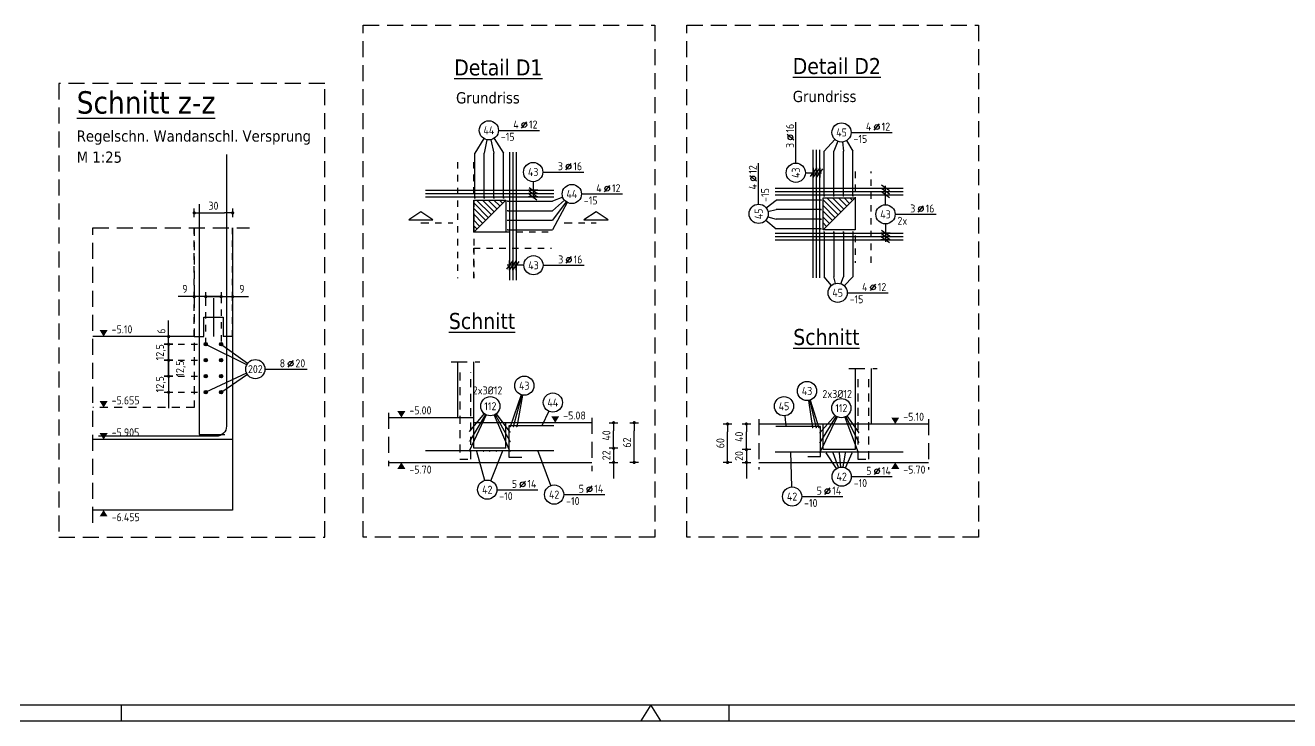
# Model space of a CAD drawing. Extents: x -28 to 85, y -37 to 54.
# Drawn here: x 19.95 to 39.7, y 0 to 10.86 of the extents above; entities that cross this region are included whole.
import ezdxf
from ezdxf.enums import TextEntityAlignment as Align

# ---------------------------------------------------------------- set-up
doc = ezdxf.new("R2010")
doc.units = 0
doc.header["$LTSCALE"] = 0.5
for name, pattern in [('AUSGEZOGEN', [1000.01, 1000, 0.01]), ('DASHDOTSMALL', [1.05, 0.5, -0.25, 0.05, -0.25]), ('DASHED', [0.75, 0.5, -0.25]), ('DOT', [0.175, 0.05, -0.125]), ('HIDDEN', [0.375, 0.25, -0.125]), ('HIDDEN2', [0.187, 0.125, -0.062]), ('PUNKT', [0.175, 0.05, -0.125]), ('STRICHLINIE', [0.75, 0.5, -0.25]), ('STRICHPUNKT2', [0.55, 0.25, -0.125, 0.05, -0.125]), ('VERDECKT', [0.375, 0.25, -0.125])]:
    doc.linetypes.add(name, pattern=pattern)
for name, color, linetype in [('AFU', 7, 'Continuous'), ('BETON', 7, 'Continuous'), ('DETAIL', 7, 'Continuous'), ('DRUEBER', 7, 'Continuous'), ('grau_dunkel', 7, 'Continuous'), ('HILFE', 7, 'Continuous'), ('koten', 7, 'Continuous'), ('MASSE', 7, 'Continuous'), ('OBJEKT', 7, 'Continuous'), ('RAHMEN', 7, 'Continuous'), ('RND', 7, 'Continuous'), ('RND-1', 7, 'Continuous'), ('SCHNITTE', 7, 'Continuous'), ('SFP_Hilfe', 7, 'Continuous'), ('TEXT', 7, 'Continuous'), ('VERDECKT', 7, 'Continuous'), ('Versprung oberseitig', 7, 'Continuous')]:
    doc.layers.add(name, color=color, linetype=linetype)
doc.styles.add('helv', font='tahoma.ttf')
doc.styles.add('txt', font='isocp.shx')
doc.linetypes.add('AFU_50K', pattern='A,0.15,["/",Standard,S=0.2,R=0,X=-0.01,Y=-0.1],0.07,["/",Standard,S=0.2,R=0,X=-0.01,Y=-0.1],0.15', length=0.37)
doc.linetypes.add('AFU_50M', pattern='A,0.45,["/",Standard,S=0.2,R=0,X=-0.01,Y=-0.1],0.07,["/",Standard,S=0.2,R=0,X=-0.01,Y=-0.1],0.45', length=0.97)
doc.dimstyles.new('DOT_I', dxfattribs={"dimscale": 0.5, "dimtxt": 0.25, "dimasz": 0.25, "dimexe": 0.1, "dimexo": 0.3, "dimgap": 0.1, "dimtad": 1, "dimdec": 3, "dimzin": 3, "dimtxsty": 'txt', "dimblk": 'DOT', "dimblk1": 'DOT', "dimblk2": 'DOT', "dimsah": 1, "dimcen": 0.1, "dimse1": 1, "dimse2": 1, "dimazin": 0, "dimtfac": 1, "dimtdec": 4, "dimtix": 1, "dimtmove": 2, "dimatfit": 3, "dimfxl": 0, "dimtvp": 1, "dimtolj": 1, "dimtzin": 0, "dimarcsym": 0})

# ---------------------------------------------------------------- blocks, each defined once
blk = doc.blocks.new('okrd_o')
at = {"layer": 'koten', "color": 7, "linetype": 'Continuous'}
blk.add_solid([(-0.125, 0.202), (0.125, 0.202), (0, 0)], dxfattribs=at)
at = {"layer": 'koten', "style": 'txt'}
blk.add_attdef('OKRD', (0.25, 0.1), '', height=0.25, dxfattribs=at)
blk = doc.blocks.new('okrd_u')
at = {"layer": 'koten', "color": 7, "linetype": 'Continuous'}
blk.add_solid([(-0.125, -0.202), (0.125, -0.202), (0, 0)], dxfattribs=at)
at = {"layer": 'koten', "style": 'txt'}
blk.add_attdef('OKRD', (0.25, -0.35), '', height=0.25, dxfattribs=at)
blk = doc.blocks.new('RND_LEI')
at = {"layer": 'RND', "color": 7, "linetype": 'Continuous'}
blk.add_line((1.022, 0.066), (1.19, 0.27), dxfattribs=at)
for centre, radius in [((0, 0), 0.3), ((1.106, 0.168), 0.075)]:
    blk.add_circle(centre, radius, dxfattribs=at)
at = {"layer": 'RND', "color": 7, "linetype": 'Continuous', "style": 'txt'}
blk.add_attdef('POSL', text='', height=0.25, dxfattribs=at).set_placement((0, 0), align=Align.MIDDLE)
blk.add_attdef('ANZ', text='', height=0.25, dxfattribs=at).set_placement((0.931, 0.057), align=Align.RIGHT)
for tag, p in [('DUM', (1.253, 0.057)), ('ABSTD', (1.674, 0.057)), ('POSTXT', (0.374, -0.327))]:
    blk.add_attdef(tag, p, '', height=0.25, dxfattribs=at)
blk = doc.blocks.new('RND_HIN')
at = {"layer": 'RND', "color": 7, "linetype": 'Continuous'}
blk.add_circle((0, 0), 0.3, dxfattribs=at)
at = {"layer": 'RND', "color": 7, "linetype": 'Continuous', "style": 'txt'}
blk.add_attdef('POSI', text='', height=0.25, dxfattribs=at).set_placement((0, 0), align=Align.MIDDLE)
blk = doc.blocks.new('lei_gre')
at = {"layer": 'RND', "color": 7, "linetype": 'Continuous'}
for p, q in [((-0.09, -0.12), (0.09, 0.12)), ((0, 0.15), (0, -0.15))]:
    blk.add_line(p, q, dxfattribs=at)
blk = doc.blocks.new('SCHN-2')
at = {"layer": 'SCHNITTE', "color": 6, "linetype": 'Continuous'}
blk.add_lwpolyline([(0.378, 0.088), (0, 0.34), (-0.378, 0.088)], close=True, dxfattribs=at)
at = {"layer": 'SCHNITTE', "color": 1, "linetype": 'DASHDOTSMALL', "style": 'helv'}
blk.add_attdef('SCHN-2', text='', height=0.35, dxfattribs=at).set_placement((0, 0.45), align=Align.CENTER)
blk = doc.blocks.new('DOT')
at = {"layer": 'MASSE', "color": 7, "linetype": 'Continuous'}
for p, q in [((0, 0), (-1, 0)), ((0, 0.54), (0, -0.54))]:
    blk.add_line(p, q, dxfattribs=at)
at = {"layer": 'MASSE', "color": 7, "linetype": 'Continuous', "const_width": 0.2}
blk.add_lwpolyline([(-0.1, 0, 1), (0.1, 0, 1)], format="xyb", close=True, dxfattribs=at)
blk = doc.blocks.new('*D53')
at = {"layer": 'Defpoints', "color": 0, "linetype": 'AUSGEZOGEN', "transparency": 16777216}
for p in [(29.143, 4.255), (29.143, 4.035), (29.143, 4.035)]:
    blk.add_point(p, dxfattribs=at)
at = {"layer": 'MASSE', "color": 0, "linetype": 'AUSGEZOGEN', "lineweight": -2, "transparency": 16777216}
for p, q in [((29.143, 4.38), (29.143, 4.505)), ((29.143, 4.255), (29.143, 4.035)), ((29.143, 3.91), (29.143, 3.785))]:
    blk.add_line(p, q, dxfattribs=at)
at = {"layer": 'MASSE', "color": 0, "linetype": 'AUSGEZOGEN', "lineweight": -2, "transparency": 16777216, "xscale": 0.125, "yscale": 0.125, "zscale": 0.125}
for p, rotation in [((29.143, 4.255), 270), ((29.143, 4.035), 90)]:
    blk.add_blockref('DOT', p, dxfattribs=dict(at, rotation=rotation))
at = {"layer": 'MASSE', "color": 0, "linetype": 'AUSGEZOGEN', "transparency": 16777216, "insert": (29.03, 4.145), "char_height": 0.125, "attachment_point": 5, "rotation": 90, "style": 'txt'}
blk.add_mtext('\\A1;22', dxfattribs=at)
blk = doc.blocks.new('*D54')
at = {"layer": 'Defpoints', "color": 0, "linetype": 'AUSGEZOGEN', "transparency": 16777216}
for p in [(29.143, 4.655), (29.143, 4.655), (29.143, 4.255)]:
    blk.add_point(p, dxfattribs=at)
at = {"layer": 'MASSE', "color": 0, "linetype": 'AUSGEZOGEN', "lineweight": -2, "transparency": 16777216}
blk.add_line((29.143, 4.38), (29.143, 4.53), dxfattribs=at)
at = {"layer": 'MASSE', "color": 0, "linetype": 'AUSGEZOGEN', "lineweight": -2, "transparency": 16777216, "xscale": 0.125, "yscale": 0.125, "zscale": 0.125}
for p, rotation in [((29.143, 4.655), 90), ((29.143, 4.255), 270)]:
    blk.add_blockref('DOT', p, dxfattribs=dict(at, rotation=rotation))
at = {"layer": 'MASSE', "color": 0, "linetype": 'AUSGEZOGEN', "transparency": 16777216, "insert": (29.03, 4.455), "char_height": 0.125, "attachment_point": 5, "rotation": 90, "style": 'txt'}
blk.add_mtext('\\A1;40', dxfattribs=at)
blk = doc.blocks.new('*D55')
at = {"layer": 'Defpoints', "color": 0, "linetype": 'AUSGEZOGEN', "transparency": 16777216}
for p in [(29.464, 4.655), (29.464, 4.655), (29.464, 4.035)]:
    blk.add_point(p, dxfattribs=at)
at = {"layer": 'MASSE', "color": 0, "linetype": 'AUSGEZOGEN', "lineweight": -2, "transparency": 16777216}
blk.add_line((29.464, 4.16), (29.464, 4.53), dxfattribs=at)
at = {"layer": 'MASSE', "color": 0, "linetype": 'AUSGEZOGEN', "lineweight": -2, "transparency": 16777216, "xscale": 0.125, "yscale": 0.125, "zscale": 0.125}
for p, rotation in [((29.464, 4.655), 90), ((29.464, 4.035), 270)]:
    blk.add_blockref('DOT', p, dxfattribs=dict(at, rotation=rotation))
at = {"layer": 'MASSE', "color": 0, "linetype": 'AUSGEZOGEN', "transparency": 16777216, "insert": (29.352, 4.345), "char_height": 0.125, "attachment_point": 5, "rotation": 90, "style": 'txt'}
blk.add_mtext('\\A1;62', dxfattribs=at)
blk = doc.blocks.new('*D56')
at = {"layer": 'Defpoints', "color": 0, "linetype": 'AUSGEZOGEN', "transparency": 16777216}
for p in [(31.216, 4.635), (31.216, 4.635), (31.216, 4.235)]:
    blk.add_point(p, dxfattribs=at)
at = {"layer": 'MASSE', "color": 0, "linetype": 'AUSGEZOGEN', "lineweight": -2, "transparency": 16777216}
blk.add_line((31.216, 4.36), (31.216, 4.51), dxfattribs=at)
at = {"layer": 'MASSE', "color": 0, "linetype": 'AUSGEZOGEN', "lineweight": -2, "transparency": 16777216, "xscale": 0.125, "yscale": 0.125, "zscale": 0.125}
for p, rotation in [((31.216, 4.635), 90), ((31.216, 4.235), 270)]:
    blk.add_blockref('DOT', p, dxfattribs=dict(at, rotation=rotation))
at = {"layer": 'MASSE', "color": 0, "linetype": 'AUSGEZOGEN', "transparency": 16777216, "insert": (31.103, 4.435), "char_height": 0.125, "attachment_point": 5, "rotation": 90, "style": 'txt'}
blk.add_mtext('\\A1;40', dxfattribs=at)
blk = doc.blocks.new('*D57')
at = {"layer": 'Defpoints', "color": 0, "linetype": 'AUSGEZOGEN', "transparency": 16777216}
for p in [(31.216, 4.235), (31.216, 4.035), (31.216, 4.035)]:
    blk.add_point(p, dxfattribs=at)
at = {"layer": 'MASSE', "color": 0, "linetype": 'AUSGEZOGEN', "lineweight": -2, "transparency": 16777216}
for p, q in [((31.216, 4.36), (31.216, 4.485)), ((31.216, 4.235), (31.216, 4.035)), ((31.216, 3.91), (31.216, 3.785))]:
    blk.add_line(p, q, dxfattribs=at)
at = {"layer": 'MASSE', "color": 0, "linetype": 'AUSGEZOGEN', "lineweight": -2, "transparency": 16777216, "xscale": 0.125, "yscale": 0.125, "zscale": 0.125}
for p, rotation in [((31.216, 4.235), 270), ((31.216, 4.035), 90)]:
    blk.add_blockref('DOT', p, dxfattribs=dict(at, rotation=rotation))
at = {"layer": 'MASSE', "color": 0, "linetype": 'AUSGEZOGEN', "transparency": 16777216, "insert": (31.103, 4.135), "char_height": 0.125, "attachment_point": 5, "rotation": 90, "style": 'txt'}
blk.add_mtext('\\A1;20', dxfattribs=at)
blk = doc.blocks.new('*D58')
at = {"layer": 'Defpoints', "color": 0, "linetype": 'AUSGEZOGEN', "transparency": 16777216}
for p in [(30.922, 4.635), (30.922, 4.635), (30.922, 4.035)]:
    blk.add_point(p, dxfattribs=at)
at = {"layer": 'MASSE', "color": 0, "linetype": 'AUSGEZOGEN', "lineweight": -2, "transparency": 16777216}
blk.add_line((30.922, 4.16), (30.922, 4.51), dxfattribs=at)
at = {"layer": 'MASSE', "color": 0, "linetype": 'AUSGEZOGEN', "lineweight": -2, "transparency": 16777216, "xscale": 0.125, "yscale": 0.125, "zscale": 0.125}
for p, rotation in [((30.922, 4.635), 90), ((30.922, 4.035), 270)]:
    blk.add_blockref('DOT', p, dxfattribs=dict(at, rotation=rotation))
at = {"layer": 'MASSE', "color": 0, "linetype": 'AUSGEZOGEN', "transparency": 16777216, "insert": (30.81, 4.335), "char_height": 0.125, "attachment_point": 5, "rotation": 90, "style": 'txt'}
blk.add_mtext('\\A1;60', dxfattribs=at)
blk = doc.blocks.new('DINA0')
at = {"color": 7, "linetype": 'Continuous'}
for p, q in [((59.45, 0.5), (59.14, 0)), ((59.76, 0), (59.45, 0.5))]:
    blk.add_line(p, q, dxfattribs=at)
at = {"layer": 'RAHMEN', "color": 5}
blk.add_line((2, 0.5), (118.4, 0.5), dxfattribs=at)
at = {"layer": 'RAHMEN', "color": 7}
for p, q in [((42.9, 0.5), (42.9, 0)), ((61.9, 0), (61.9, 0.5))]:
    blk.add_line(p, q, dxfattribs=at)
at = {"layer": 'RAHMEN'}
blk.add_line((0, 0), (118.9, 0), dxfattribs=at)
blk = doc.blocks.new('*D92')
at = {"layer": 'Defpoints', "color": 0, "linetype": 'AUSGEZOGEN', "transparency": 16777216}
for p in [(23.013, 6.624), (23.193, 6.624), (23.193, 6.624)]:
    blk.add_point(p, dxfattribs=at)
at = {"layer": 'MASSE', "color": 0, "linetype": 'AUSGEZOGEN', "lineweight": -2, "transparency": 16777216}
for p, q in [((22.888, 6.624), (22.763, 6.624)), ((23.013, 6.624), (23.193, 6.624)), ((23.318, 6.624), (23.443, 6.624))]:
    blk.add_line(p, q, dxfattribs=at)
at = {"layer": 'MASSE', "color": 0, "linetype": 'AUSGEZOGEN', "lineweight": -2, "transparency": 16777216, "xscale": 0.125, "yscale": 0.125, "zscale": 0.125}
blk.add_blockref('DOT', (23.013, 6.624), dxfattribs=at)
at = {"layer": 'MASSE', "color": 0, "linetype": 'AUSGEZOGEN', "lineweight": -2, "transparency": 16777216, "xscale": 0.125, "yscale": 0.125, "zscale": 0.125, "rotation": 180}
blk.add_blockref('DOT', (23.193, 6.624), dxfattribs=at)
at = {"layer": 'MASSE', "color": 0, "linetype": 'AUSGEZOGEN', "transparency": 16777216, "insert": (23.337, 6.746), "char_height": 0.125, "attachment_point": 5, "style": 'txt'}
blk.add_mtext('\\A1;9', dxfattribs=at)
blk = doc.blocks.new('*D93')
at = {"layer": 'Defpoints', "color": 0, "linetype": 'AUSGEZOGEN', "transparency": 16777216}
for p in [(22.593, 6.624), (22.593, 6.624), (22.773, 6.624)]:
    blk.add_point(p, dxfattribs=at)
at = {"layer": 'MASSE', "color": 0, "linetype": 'AUSGEZOGEN', "lineweight": -2, "transparency": 16777216}
for p, q in [((22.468, 6.624), (22.343, 6.624)), ((22.773, 6.624), (22.593, 6.624)), ((22.898, 6.624), (23.023, 6.624))]:
    blk.add_line(p, q, dxfattribs=at)
at = {"layer": 'MASSE', "color": 0, "linetype": 'AUSGEZOGEN', "lineweight": -2, "transparency": 16777216, "xscale": 0.125, "yscale": 0.125, "zscale": 0.125}
blk.add_blockref('DOT', (22.593, 6.624), dxfattribs=at)
at = {"layer": 'MASSE', "color": 0, "linetype": 'AUSGEZOGEN', "lineweight": -2, "transparency": 16777216, "xscale": 0.125, "yscale": 0.125, "zscale": 0.125, "rotation": 180}
blk.add_blockref('DOT', (22.773, 6.624), dxfattribs=at)
at = {"layer": 'MASSE', "color": 0, "linetype": 'AUSGEZOGEN', "transparency": 16777216, "insert": (22.447, 6.746), "char_height": 0.125, "attachment_point": 5, "style": 'txt'}
blk.add_mtext('\\A1;9', dxfattribs=at)
blk = doc.blocks.new('*D94')
at = {"layer": 'Defpoints', "color": 0, "linetype": 'AUSGEZOGEN', "transparency": 16777216}
for p in [(22.593, 7.932), (23.193, 7.932), (23.193, 7.932)]:
    blk.add_point(p, dxfattribs=at)
at = {"layer": 'MASSE', "color": 0, "linetype": 'AUSGEZOGEN', "lineweight": -2, "transparency": 16777216}
blk.add_line((22.718, 7.932), (23.068, 7.932), dxfattribs=at)
at = {"layer": 'MASSE', "color": 0, "linetype": 'AUSGEZOGEN', "lineweight": -2, "transparency": 16777216, "xscale": 0.125, "yscale": 0.125, "zscale": 0.125, "rotation": 180}
blk.add_blockref('DOT', (22.593, 7.932), dxfattribs=at)
at = {"layer": 'MASSE', "color": 0, "linetype": 'AUSGEZOGEN', "lineweight": -2, "transparency": 16777216, "xscale": 0.125, "yscale": 0.125, "zscale": 0.125}
blk.add_blockref('DOT', (23.193, 7.932), dxfattribs=at)
at = {"layer": 'MASSE', "color": 0, "linetype": 'AUSGEZOGEN', "transparency": 16777216, "insert": (22.893, 8.044), "char_height": 0.125, "attachment_point": 5, "style": 'txt'}
blk.add_mtext('\\A1;30', dxfattribs=at)
blk = doc.blocks.new('*D95')
at = {"layer": 'Defpoints', "color": 0, "linetype": 'AUSGEZOGEN', "transparency": 16777216}
for p in [(22.193, 6.001), (22.193, 6.001), (22.193, 5.881)]:
    blk.add_point(p, dxfattribs=at)
at = {"layer": 'MASSE', "color": 0, "linetype": 'AUSGEZOGEN', "lineweight": -2, "transparency": 16777216}
for p, q in [((22.193, 6.126), (22.193, 6.251)), ((22.193, 5.881), (22.193, 6.001)), ((22.193, 5.756), (22.193, 5.631))]:
    blk.add_line(p, q, dxfattribs=at)
at = {"layer": 'MASSE', "color": 0, "linetype": 'AUSGEZOGEN', "lineweight": -2, "transparency": 16777216, "xscale": 0.125, "yscale": 0.125, "zscale": 0.125}
for p, rotation in [((22.193, 6.001), 270), ((22.193, 5.881), 90)]:
    blk.add_blockref('DOT', p, dxfattribs=dict(at, rotation=rotation))
at = {"layer": 'MASSE', "color": 0, "linetype": 'AUSGEZOGEN', "transparency": 16777216, "insert": (22.08, 6.085), "char_height": 0.125, "attachment_point": 5, "rotation": 90, "style": 'txt'}
blk.add_mtext('\\A1;6', dxfattribs=at)
blk = doc.blocks.new('*D96')
at = {"layer": 'Defpoints', "color": 0, "linetype": 'AUSGEZOGEN', "transparency": 16777216}
for p in [(22.193, 5.881), (22.193, 5.631), (22.193, 5.631)]:
    blk.add_point(p, dxfattribs=at)
at = {"layer": 'MASSE', "color": 0, "linetype": 'AUSGEZOGEN', "lineweight": -2, "transparency": 16777216}
for p, q in [((22.193, 6.006), (22.193, 6.131)), ((22.193, 5.881), (22.193, 5.631)), ((22.193, 5.506), (22.193, 5.381))]:
    blk.add_line(p, q, dxfattribs=at)
at = {"layer": 'MASSE', "color": 0, "linetype": 'AUSGEZOGEN', "lineweight": -2, "transparency": 16777216, "xscale": 0.125, "yscale": 0.125, "zscale": 0.125}
for p, rotation in [((22.193, 5.881), 270), ((22.193, 5.631), 90)]:
    blk.add_blockref('DOT', p, dxfattribs=dict(at, rotation=rotation))
at = {"layer": 'MASSE', "color": 0, "linetype": 'AUSGEZOGEN', "transparency": 16777216, "insert": (22.071, 5.756), "char_height": 0.125, "attachment_point": 5, "rotation": 90, "style": 'txt'}
blk.add_mtext('\\A1;12,5', dxfattribs=at)
blk = doc.blocks.new('*D97')
at = {"layer": 'Defpoints', "color": 0, "linetype": 'AUSGEZOGEN', "transparency": 16777216}
for p in [(22.193, 5.631), (22.193, 5.381), (22.193, 5.381)]:
    blk.add_point(p, dxfattribs=at)
at = {"layer": 'MASSE', "color": 0, "linetype": 'AUSGEZOGEN', "lineweight": -2, "transparency": 16777216}
for p, q in [((22.193, 5.756), (22.193, 5.881)), ((22.193, 5.631), (22.193, 5.381)), ((22.193, 5.256), (22.193, 5.131))]:
    blk.add_line(p, q, dxfattribs=at)
at = {"layer": 'MASSE', "color": 0, "linetype": 'AUSGEZOGEN', "lineweight": -2, "transparency": 16777216, "xscale": 0.125, "yscale": 0.125, "zscale": 0.125}
for p, rotation in [((22.193, 5.631), 270), ((22.193, 5.381), 90)]:
    blk.add_blockref('DOT', p, dxfattribs=dict(at, rotation=rotation))
at = {"layer": 'MASSE', "color": 0, "linetype": 'AUSGEZOGEN', "transparency": 16777216, "insert": (22.384, 5.501), "char_height": 0.125, "attachment_point": 5, "rotation": 90, "style": 'txt'}
blk.add_mtext('\\A1;12,5', dxfattribs=at)
blk = doc.blocks.new('*D98')
at = {"layer": 'Defpoints', "color": 0, "linetype": 'AUSGEZOGEN', "transparency": 16777216}
for p in [(22.193, 5.381), (22.193, 5.131), (22.193, 5.131)]:
    blk.add_point(p, dxfattribs=at)
at = {"layer": 'MASSE', "color": 0, "linetype": 'AUSGEZOGEN', "lineweight": -2, "transparency": 16777216}
for p, q in [((22.193, 5.506), (22.193, 5.631)), ((22.193, 5.381), (22.193, 5.131)), ((22.193, 5.006), (22.193, 4.881))]:
    blk.add_line(p, q, dxfattribs=at)
at = {"layer": 'MASSE', "color": 0, "linetype": 'AUSGEZOGEN', "lineweight": -2, "transparency": 16777216, "xscale": 0.125, "yscale": 0.125, "zscale": 0.125}
for p, rotation in [((22.193, 5.381), 270), ((22.193, 5.131), 90)]:
    blk.add_blockref('DOT', p, dxfattribs=dict(at, rotation=rotation))
at = {"layer": 'MASSE', "color": 0, "linetype": 'AUSGEZOGEN', "transparency": 16777216, "insert": (22.071, 5.256), "char_height": 0.125, "attachment_point": 5, "rotation": 90, "style": 'txt'}
blk.add_mtext('\\A1;12,5', dxfattribs=at)

msp = doc.modelspace()

# ---------------------------------------------------------------- hatches: boundary and pattern name
at = {"layer": 'grau_dunkel', "linetype": 'AUSGEZOGEN'}
h = msp.add_hatch(dxfattribs=at)
h.set_pattern_fill('ANSI31', color=171, scale=0.02, angle=90, style=0, double=1)
h.set_pattern_definition([(135, (21.61633, -2.10556), (-0.04490128, -0.04490128), [])])
h.paths.add_polyline_path([(27.45713, 8.13283), (26.95713, 8.13283), (26.95713, 7.63283)])
h = msp.add_hatch(dxfattribs=at)
h.set_pattern_fill('ANSI31', color=171, scale=0.02, angle=90, style=0, double=1)
h.set_pattern_definition([(135, (17.82333, -2.59699), (-0.04490128, -0.04490128), [])])
h.paths.add_polyline_path([(32.91413, 8.16639), (32.41413, 8.16639), (32.41413, 7.66639)])

# ---------------------------------------------------------------- linework, layer by layer
at = {"layer": 'AFU', "color": 1, "linetype": 'AUSGEZOGEN'}
msp.add_line((22.89251, 6.60134), (22.89251, 6.00134), dxfattribs=at)
at = {"layer": 'AFU', "color": 8, "linetype": 'AUSGEZOGEN'}
for p, q in [((22.74251, 6.30134), (23.04251, 6.30134)), ((22.74251, 6.00134), (22.74251, 6.30134)), ((23.04251, 6.30134), (23.04251, 6.00134)), ((22.59251, 6.00134), (22.74251, 6.00134)), ((23.19251, 6.00134), (23.04251, 6.00134))]:
    msp.add_line(p, q, dxfattribs=at)
at = {"layer": 'AFU', "color": 8, "linetype": 'AFU_50M'}
for p, q in [((22.59251, 6.00134), (21.00919, 6.00134)), ((23.19251, 4.39134), (21.00919, 4.39134))]:
    msp.add_line(p, q, dxfattribs=at)
at = {"layer": 'AFU', "color": 8, "linetype": 'AFU_50K'}
for p, q in [((26.70713, 4.73518), (26.95713, 4.73518)), ((32.91413, 4.63518), (33.16413, 4.63518))]:
    msp.add_line(p, q, dxfattribs=at)
at = {"layer": 'BETON', "color": 6, "linetype": 'AUSGEZOGEN'}
for p, q in [((23.19251, 7.70134), (23.19251, 3.29134)), ((26.70713, 5.6055), (26.70713, 4.73518)), ((26.95713, 4.25518), (26.95713, 5.6055)), ((32.91413, 5.50286), (32.91413, 4.63518)), ((33.16413, 5.50286), (33.16413, 4.63518)), ((25.62948, 4.73518), (26.70713, 4.73518)), ((28.80365, 4.65518), (27.45713, 4.65518)), ((27.45713, 4.25518), (27.45713, 4.65518)), ((31.41012, 4.63518), (32.41413, 4.63518)), ((32.41413, 4.23518), (32.41413, 4.63518)), ((32.91413, 4.63518), (32.91413, 4.23518)), ((33.16413, 4.63518), (34.06116, 4.63518)), ((27.45713, 4.25518), (26.95713, 4.25518)), ((32.91413, 4.23518), (32.41413, 4.23518)), ((25.62948, 4.03518), (28.80365, 4.03518)), ((31.41012, 4.03518), (34.06116, 4.03518)), ((23.19251, 3.29134), (21.00919, 3.29134))]:
    msp.add_line(p, q, dxfattribs=at)
for points in [[(26.95713, 8.13283), (27.45713, 8.13283), (27.45713, 7.63283), (26.95713, 7.63283)], [(32.41413, 8.16639), (32.91413, 8.16639), (32.91413, 7.66639), (32.41413, 7.66639)]]:
    msp.add_lwpolyline(points, close=True, dxfattribs=at)
at = {"layer": 'DETAIL', "color": 102, "linetype": 'STRICHLINIE'}
for points in [[(25.2315, 2.86729), (25.2315, 10.86284), (29.78652, 10.86284), (29.78652, 2.86729)], [(30.28652, 2.86729), (30.28652, 10.86284), (34.84154, 10.86284), (34.84154, 2.86729)], [(20.48029, 9.95513), (20.48029, 2.86729), (24.6315, 2.86729), (24.6315, 9.95513)]]:
    msp.add_lwpolyline(points, close=True, dxfattribs=at)
at = {"layer": 'DRUEBER', "color": 7, "linetype": 'PUNKT', "lineweight": -2}
for p, q in [((26.70713, 8.72514), (26.70713, 6.91283)), ((26.95713, 7.63283), (26.95713, 8.72514)), ((32.91413, 8.57725), (32.91413, 7.15246)), ((33.16413, 7.15246), (33.16413, 8.57725)), ((28.12274, 7.63283), (26.95713, 7.63283)), ((26.95713, 6.91283), (26.95713, 7.38283)), ((26.95713, 7.38283), (28.12274, 7.38283))]:
    msp.add_line(p, q, dxfattribs=at)
at = {"layer": 'DRUEBER', "color": 7, "linetype": 'DOT'}
for p, q in [((22.59251, 6.00134), (22.59251, 7.70134)), ((23.19251, 6.00134), (23.19251, 7.70134))]:
    msp.add_line(p, q, dxfattribs=at)
at = {"layer": 'DRUEBER', "color": 7, "linetype": 'PUNKT'}
msp.add_line((22.59251, 6.00134), (21.00919, 6.00134), dxfattribs=at)
at = {"layer": 'grau_dunkel', "color": 171, "linetype": 'AUSGEZOGEN'}
for p, q in [((26.95713, 7.63283), (27.45713, 8.13283)), ((32.41413, 7.66639), (32.91413, 8.16639))]:
    msp.add_line(p, q, dxfattribs=at)
at = {"layer": 'HILFE', "color": 102, "linetype": 'DOT'}
for p, q in [((22.77251, 5.88134), (22.77251, 6.62417)), ((23.01251, 6.62417), (23.01251, 5.88134)), ((22.14335, 5.88134), (22.77251, 5.88134)), ((22.14335, 5.63134), (22.77251, 5.63134)), ((22.14335, 5.38134), (22.77251, 5.38134)), ((22.14335, 5.13134), (22.77251, 5.13134))]:
    msp.add_line(p, q, dxfattribs=at)
at = {"layer": 'HILFE', "color": 102, "linetype": 'AUSGEZOGEN'}
for centre in [(22.77251, 5.88134), (23.01251, 5.88134), (22.77251, 5.63134), (23.01251, 5.63134), (22.77251, 5.38134), (23.01251, 5.38134), (22.77251, 5.13134), (23.01251, 5.13134)]:
    msp.add_circle(centre, 0.027, dxfattribs=at)
at = {"layer": 'OBJEKT', "color": 7, "linetype": 'AUSGEZOGEN'}
for p, q in [((27.45713, 4.65518), (26.95713, 4.65518)), ((32.41413, 4.63518), (32.91413, 4.63518))]:
    msp.add_line(p, q, dxfattribs=at)
at = {"layer": 'RND', "color": 7, "linetype": 'AUSGEZOGEN'}
for p, q in [((31.98836, 8.70965), (31.98836, 9.34965)), ((27.34444, 9.22193), (27.98444, 9.22193)), ((32.85226, 9.1891), (33.49226, 9.1891)), ((31.40771, 8.06749), (31.40771, 8.70749)), ((28.03622, 8.57005), (28.67622, 8.57005)), ((28.64031, 8.22762), (29.28031, 8.22762)), ((33.53908, 7.91007), (34.17908, 7.91007)), ((28.04116, 7.11441), (28.68116, 7.11441)), ((32.79187, 6.68452), (33.43187, 6.68452)), ((23.697, 5.49172), (24.357, 5.49172)), ((32.85479, 3.81251), (33.49479, 3.81251)), ((27.31949, 3.60871), (27.95949, 3.60871)), ((28.36388, 3.53203), (29.00388, 3.53203)), ((32.08042, 3.50165), (32.72042, 3.50165))]:
    msp.add_line(p, q, dxfattribs=at)
at = {"layer": 'RND', "color": 102, "linetype": 'AUSGEZOGEN'}
for p, q in [((27.11556, 9.09434), (26.97367, 8.86485)), ((27.27547, 9.0957), (27.42367, 8.86485)), ((27.16528, 9.07479), (27.12367, 8.86485)), ((27.22693, 9.07549), (27.27367, 8.86485)), ((32.59985, 9.07949), (32.43067, 8.89842)), ((32.64438, 9.05071), (32.58067, 8.89842)), ((32.71685, 9.03981), (32.73067, 8.89842)), ((32.78073, 9.06126), (32.88067, 8.89842)), ((32.13836, 8.55965), (32.38789, 8.55965)), ((27.88622, 8.42005), (27.88622, 8.16137)), ((33.38908, 8.06007), (33.38908, 8.35693)), ((28.34962, 8.1756), (28.18916, 8.11629)), ((28.37702, 8.12931), (28.18916, 7.96629)), ((28.4017, 8.10659), (28.18916, 7.81629)), ((31.52569, 8.01013), (31.6821, 8.13293)), ((28.4194, 8.09544), (28.18916, 7.66629)), ((31.55362, 7.95229), (31.6821, 7.98293)), ((31.52173, 7.82003), (31.6821, 7.68293)), ((31.55106, 7.87332), (31.6821, 7.83293)), ((33.38908, 7.76007), (33.38908, 7.4787)), ((27.74116, 7.11441), (27.47911, 7.11441)), ((32.54503, 6.79907), (32.43067, 6.93436)), ((32.60618, 6.83021), (32.58067, 6.93436)), ((32.6921, 6.82585), (32.73067, 6.93436)), ((32.74551, 6.79295), (32.88067, 6.93436)), ((23.41265, 5.55844), (22.76251, 5.88134)), ((23.42501, 5.57901), (23.00251, 5.88134)), ((23.411, 5.42844), (22.77251, 5.13134)), ((23.42337, 5.40677), (23.02251, 5.13134)), ((27.69945, 5.09167), (27.52973, 4.58941)), ((27.70832, 5.08897), (27.57323, 4.58941)), ((27.72117, 5.08609), (27.63272, 4.58941)), ((32.18529, 5.00173), (32.24734, 4.57534)), ((32.19993, 5.00461), (32.30684, 4.57534)), ((32.21001, 5.0075), (32.35034, 4.57534)), ((27.15319, 4.77698), (26.88453, 4.21107)), ((27.12134, 4.79738), (26.89328, 4.52444)), ((27.14102, 4.78346), (26.89648, 4.371)), ((27.27691, 4.77475), (27.52199, 4.20643)), ((27.29068, 4.78154), (27.52199, 4.36753)), ((27.30792, 4.79279), (27.52398, 4.50675)), ((28.1306, 4.83369), (28.02384, 4.60461)), ((31.81598, 4.76305), (31.83012, 4.59518)), ((32.60088, 4.76952), (32.36449, 4.4968)), ((32.61969, 4.75563), (32.36449, 4.3468)), ((32.63381, 4.74784), (32.36449, 4.19107)), ((32.75272, 4.74277), (32.96377, 4.19107)), ((32.76712, 4.74917), (32.97177, 4.3468)), ((32.78565, 4.76035), (32.97177, 4.4968)), ((27.12966, 3.75333), (27.00489, 4.20636)), ((27.22446, 3.74828), (27.40489, 4.20636)), ((28.16162, 3.67263), (27.95813, 4.22018)), ((31.9267, 3.6516), (31.91312, 4.20018)), ((32.62307, 3.93829), (32.46189, 4.18636)), ((32.65388, 3.9536), (32.56989, 4.18636)), ((32.69085, 3.96186), (32.66989, 4.18636)), ((32.72744, 3.96079), (32.76189, 4.18636)), ((32.76539, 3.94972), (32.86989, 4.18636))]:
    msp.add_line(p, q, dxfattribs=at)
at = {"layer": 'RND', "color": 1, "linetype": 'AUSGEZOGEN'}
for points in [[(32.26047, 6.91639), (32.26047, 8.91639)], [(32.31315, 6.91639), (32.31315, 8.91639)], [(32.36584, 6.91639), (32.36584, 8.91639)], [(32.43067, 8.19842), (32.43067, 8.89842)], [(32.58067, 8.19842), (32.58067, 8.89842)], [(32.73067, 8.19842), (32.73067, 8.89842)], [(32.88067, 8.19842), (32.88067, 8.89842)], [(26.97367, 8.16485), (26.97367, 8.86485)], [(27.12367, 8.16485), (27.12367, 8.86485)], [(27.27367, 8.16485), (27.27367, 8.86485)], [(27.42367, 8.16485), (27.42367, 8.86485)], [(27.51421, 8.88283), (27.51421, 6.88283)], [(27.56689, 8.88283), (27.56689, 6.88283)], [(27.61958, 8.88283), (27.61958, 6.88283)], [(31.66413, 8.32006), (33.66413, 8.32006)], [(26.20713, 8.28649), (28.20713, 8.28649)], [(26.20713, 8.23381), (28.20713, 8.23381)], [(26.20713, 8.18112), (28.20713, 8.18112)], [(27.48916, 8.11629), (28.18916, 8.11629)], [(31.66413, 8.26737), (33.66413, 8.26737)], [(31.66413, 8.21469), (33.66413, 8.21469)], [(32.3821, 8.13293), (31.6821, 8.13293)], [(22.67251, 8.06883), (22.67251, 4.46883), (23.07251, 4.46883)], [(27.48916, 7.96629), (28.18916, 7.96629)], [(32.3821, 7.98293), (31.6821, 7.98293)], [(27.48916, 7.81629), (28.18916, 7.81629)], [(32.3821, 7.83293), (31.6821, 7.83293)], [(27.48916, 7.66629), (28.18916, 7.66629)], [(31.66413, 7.6181), (33.66413, 7.6181)], [(31.66413, 7.56541), (33.66413, 7.56541)], [(31.66413, 7.51273), (33.66413, 7.51273)], [(32.3821, 7.68293), (31.6821, 7.68293)], [(32.43067, 7.63436), (32.43067, 6.93436)], [(32.58067, 7.63436), (32.58067, 6.93436)], [(32.73067, 7.63436), (32.73067, 6.93436)], [(32.88067, 7.63436), (32.88067, 6.93436)], [(32.17413, 4.12518), (32.37413, 4.12518), (32.37413, 4.59518), (31.67413, 4.59518)], [(26.20713, 4.22018), (28.20713, 4.22018)], [(31.66413, 4.20018), (33.66413, 4.20018)]]:
    msp.add_lwpolyline(points, dxfattribs=at)
msp.add_lwpolyline([(23.09678, 8.84261), (23.09678, 4.60261, -0.41421356), (22.93678, 4.44261), (21.09678, 4.44261)], format="xyb", dxfattribs=at)
at = {"layer": 'RND', "color": 7, "linetype": 'AUSGEZOGEN'}
for points, const_width in [([(26.97367, 8.1586, 1), (26.97367, 8.1711, 1)], 0.0125), ([(27.12367, 8.1586, 1), (27.12367, 8.1711, 1)], 0.0125), ([(27.27367, 8.1586, 1), (27.27367, 8.1711, 1)], 0.0125), ([(27.42367, 8.1586, 1), (27.42367, 8.1711, 1)], 0.0125), ([(27.48291, 8.11629, 1), (27.49541, 8.11629, 1)], 0.0125), ([(32.38835, 8.13293, 1), (32.37585, 8.13293, 1)], 0.0125), ([(32.43067, 8.19217, 1), (32.43067, 8.20467, 1)], 0.0125), ([(32.58067, 8.19217, 1), (32.58067, 8.20467, 1)], 0.0125), ([(32.73067, 8.19217, 1), (32.73067, 8.20467, 1)], 0.0125), ([(32.88067, 8.19217, 1), (32.88067, 8.20467, 1)], 0.0125), ([(27.48291, 7.96629, 1), (27.49541, 7.96629, 1)], 0.0125), ([(32.38835, 7.98293, 1), (32.37585, 7.98293, 1)], 0.0125), ([(27.48291, 7.81629, 1), (27.49541, 7.81629, 1)], 0.0125), ([(32.38835, 7.83293, 1), (32.37585, 7.83293, 1)], 0.0125), ([(27.48291, 7.66629, 1), (27.49541, 7.66629, 1)], 0.0125), ([(32.38835, 7.68293, 1), (32.37585, 7.68293, 1)], 0.0125), ([(32.43067, 7.64061, -1), (32.43067, 7.62811, -1)], 0.0125), ([(32.58067, 7.64061, -1), (32.58067, 7.62811, -1)], 0.0125), ([(32.73067, 7.64061, -1), (32.73067, 7.62811, -1)], 0.0125), ([(32.88067, 7.64061, -1), (32.88067, 7.62811, -1)], 0.0125), ([(22.78251, 5.88134, -1), (22.76251, 5.88134, -1)], 0.02), ([(23.02251, 5.88134, -1), (23.00251, 5.88134, -1)], 0.02), ([(22.78251, 5.63134, -1), (22.76251, 5.63134, -1)], 0.02), ([(23.02251, 5.63134, -1), (23.00251, 5.63134, -1)], 0.02), ([(22.78251, 5.38134, -1), (22.76251, 5.38134, -1)], 0.02), ([(23.02251, 5.38134, -1), (23.00251, 5.38134, -1)], 0.02), ([(22.78251, 5.13134, -1), (22.76251, 5.13134, -1)], 0.02), ([(23.02251, 5.13134, -1), (23.00251, 5.13134, -1)], 0.02), ([(27.52173, 4.58941, 1), (27.52973, 4.58941, 1)], 0.008), ([(27.57323, 4.58941, 1), (27.58123, 4.58941, 1)], 0.008), ([(27.62472, 4.58941, 1), (27.63272, 4.58941, 1)], 0.008), ([(32.24734, 4.57534, 1), (32.25534, 4.57534, 1)], 0.008), ([(32.29884, 4.57534, 1), (32.30684, 4.57534, 1)], 0.008), ([(32.35034, 4.57534, 1), (32.35834, 4.57534, 1)], 0.008), ([(26.89253, 4.5168, -1), (26.88453, 4.5168, -1)], 0.008), ([(26.89253, 4.3668, -1), (26.88453, 4.3668, -1)], 0.008), ([(27.52173, 4.50782, 1), (27.52973, 4.50782, 1)], 0.008), ([(27.52173, 4.35782, 1), (27.52973, 4.35782, 1)], 0.008), ([(32.36449, 4.4968, -1), (32.35649, 4.4968, -1)], 0.008), ([(32.36449, 4.3468, -1), (32.35649, 4.3468, -1)], 0.008), ([(32.96377, 4.4968, 1), (32.97177, 4.4968, 1)], 0.008), ([(32.96377, 4.3468, 1), (32.97177, 4.3468, 1)], 0.008), ([(26.89253, 4.21107, -1), (26.88453, 4.21107, -1)], 0.008), ([(27.00489, 4.20636, 1), (27.01289, 4.20636, 1)], 0.008), ([(27.10489, 4.20636, 1), (27.11289, 4.20636, 1)], 0.008), ([(27.20489, 4.20636, 1), (27.21289, 4.20636, 1)], 0.008), ([(27.30489, 4.20636, 1), (27.31289, 4.20636, 1)], 0.008), ([(27.40489, 4.20636, 1), (27.41289, 4.20636, 1)], 0.008), ([(27.52173, 4.20782, 1), (27.52973, 4.20782, 1)], 0.008), ([(32.36449, 4.19107, -1), (32.35649, 4.19107, -1)], 0.008), ([(32.46189, 4.18636, 1), (32.46989, 4.18636, 1)], 0.008), ([(32.56189, 4.18636, 1), (32.56989, 4.18636, 1)], 0.008), ([(32.66189, 4.18636, 1), (32.66989, 4.18636, 1)], 0.008), ([(32.76189, 4.18636, 1), (32.76989, 4.18636, 1)], 0.008), ([(32.86189, 4.18636, 1), (32.86989, 4.18636, 1)], 0.008), ([(32.96377, 4.19107, 1), (32.97177, 4.19107, 1)], 0.008)]:
    msp.add_lwpolyline(points, format="xyb", close=True, dxfattribs=dict(at, const_width=const_width))
at = {"layer": 'RND', "color": 1, "linetype": 'HIDDEN'}
for points in [[(26.74271, 5.43746), (26.74271, 4.08354), (26.91271, 4.08354), (26.91271, 5.43746)], [(32.9579, 5.33746), (32.9579, 4.08746), (33.1279, 4.08746), (33.1279, 5.33746)]]:
    msp.add_lwpolyline(points, dxfattribs=at)
at = {"layer": 'RND-1', "color": 1, "linetype": 'AUSGEZOGEN'}
msp.add_lwpolyline([(28.20791, 4.60678), (27.50791, 4.60678), (27.50791, 4.11678), (27.70791, 4.11678)], dxfattribs=at)
at = {"layer": 'SCHNITTE', "color": 6, "linetype": 'STRICHPUNKT2'}
for p, q in [((26.13159, 7.77898), (26.63159, 7.77898)), ((28.36891, 7.77898), (28.86891, 7.77898))]:
    msp.add_line(p, q, dxfattribs=at)
at = {"layer": 'SFP_Hilfe', "color": 102, "linetype": 'DASHED'}
for p, q in [((21.00919, 3.09134), (21.00919, 7.70134)), ((21.00919, 7.70134), (23.45468, 7.70134)), ((26.60713, 5.6055), (27.05289, 5.6055)), ((32.81413, 5.50286), (33.25989, 5.50286)), ((25.62948, 4.81074), (25.62948, 3.97834)), ((28.80365, 4.73074), (28.80365, 3.89834)), ((31.41012, 4.71074), (31.41012, 3.92508)), ((34.06116, 4.71074), (34.06116, 3.92508))]:
    msp.add_line(p, q, dxfattribs=at)
at = {"layer": 'VERDECKT', "color": 7, "linetype": 'HIDDEN'}
msp.add_line((22.59251, 7.70134), (22.59251, 4.89134), dxfattribs=at)
at = {"layer": 'VERDECKT', "color": 7, "linetype": 'VERDECKT'}
msp.add_line((22.59251, 4.89134), (21.00919, 4.89134), dxfattribs=at)
at = {"layer": 'Versprung oberseitig', "color": 1, "linetype": 'HIDDEN2'}
for p, q in [((26.95713, 8.72514), (26.95713, 7.38283)), ((26.95713, 7.38283), (28.17285, 7.38283)), ((26.95713, 7.38283), (26.95713, 6.91283))]:
    msp.add_line(p, q, dxfattribs=at)

# ---------------------------------------------------------------- block references
at = {"layer": 'koten', "color": 7, "linetype": 'AUSGEZOGEN', "xscale": 0.5, "yscale": 0.5, "zscale": 0.5}
for name, p, values in [('okrd_o', (21.17756, 6.00134), {'OKRD': '-5.10'}), ('okrd_o', (21.17756, 4.89134), {'OKRD': '-5.655'}), ('okrd_o', (25.82817, 4.73518), {'OKRD': '-5.00'}), ('okrd_o', (21.17756, 4.39134), {'OKRD': '-5.905'}), ('okrd_u', (33.54167, 4.03518), {'OKRD': '-5.70'}), ('okrd_u', (21.17756, 3.29134), {'OKRD': '-6.455'})]:
    msp.add_blockref(name, p, dxfattribs=at).add_auto_attribs(values)
at = {"layer": 'koten', "color": 7, "linetype": 'DASHED', "xscale": 0.5, "yscale": 0.5, "zscale": 0.5}
for p, values in [((28.23088, 4.65518), {'OKRD': '-5.08'}), ((33.54167, 4.63518), {'OKRD': '-5.10'})]:
    msp.add_blockref('okrd_o', p, dxfattribs=at).add_auto_attribs(values)
at = {"layer": 'koten', "color": 1, "linetype": 'AUSGEZOGEN', "xscale": 0.5, "yscale": 0.5, "zscale": 0.5}
msp.add_blockref('okrd_u', (25.82817, 4.03518), dxfattribs=at).add_auto_attribs({'OKRD': '-5.70'})
at = {"layer": 'RAHMEN', "color": 7, "linetype": 'AUSGEZOGEN', "xscale": 0.5, "yscale": 0.5, "zscale": 0.5}
msp.add_blockref('DINA0', (0, 0), dxfattribs=at)
at = {"layer": 'RND', "color": 7, "linetype": 'AUSGEZOGEN', "xscale": 0.5, "yscale": 0.5, "zscale": 0.5}
for name, p, values in [('RND_LEI', (27.19444, 9.22193), {'POSL': '44', 'DUM': '12', 'ANZ': '4', 'POSTXT': '-15'}), ('RND_LEI', (32.70226, 9.1891), {'POSL': '45', 'DUM': '12', 'ANZ': '4', 'POSTXT': '-15'}), ('RND_LEI', (27.88622, 8.57005), {'POSL': '43', 'DUM': '16', 'ANZ': '3'}), ('RND_LEI', (28.49031, 8.22762), {'POSL': '44', 'DUM': '12', 'ANZ': '4', 'POSTXT': '-15'}), ('RND_LEI', (33.38908, 7.91007), {'POSL': '43', 'DUM': '16', 'ANZ': '3', 'POSTXT': '2x'}), ('RND_LEI', (27.89116, 7.11441), {'POSL': '43', 'DUM': '16', 'ANZ': '3'}), ('RND_LEI', (32.64187, 6.68452), {'POSL': '45', 'DUM': '12', 'ANZ': '4', 'POSTXT': '-15'}), ('RND_LEI', (23.547, 5.49172), {'POSL': '202', 'DUM': '20', 'ANZ': '8'}), ('RND_HIN', (27.74747, 5.23377), {'POSI': '43'}), ('RND_HIN', (32.16368, 5.15017), {'POSI': '43'}), ('RND_HIN', (27.21752, 4.91248), {'POSI': '112'}), ('RND_HIN', (28.19396, 4.96965), {'POSI': '44'}), ('RND_HIN', (31.80339, 4.91252), {'POSI': '45'}), ('RND_HIN', (32.69912, 4.88287), {'POSI': '112'}), ('RND_LEI', (32.70479, 3.81251), {'POSL': '42', 'DUM': '14', 'ANZ': '5', 'POSTXT': '-10'}), ('RND_LEI', (27.16949, 3.60871), {'POSL': '42', 'DUM': '14', 'ANZ': '5', 'POSTXT': '-10'}), ('RND_LEI', (28.21388, 3.53203), {'POSL': '42', 'DUM': '14', 'ANZ': '5', 'POSTXT': '-10'}), ('RND_LEI', (31.93042, 3.50165), {'POSL': '42', 'DUM': '14', 'ANZ': '5', 'POSTXT': '-10'})]:
    msp.add_blockref(name, p, dxfattribs=at).add_auto_attribs(values)
at = {"layer": 'RND', "color": 7, "linetype": 'AUSGEZOGEN', "xscale": 0.5, "yscale": 0.5, "zscale": 0.5, "rotation": 90}
for p, values in [((31.98836, 8.55965), {'POSL': '43', 'DUM': '16', 'ANZ': '3'}), ((31.40771, 7.91749), {'POSL': '45', 'DUM': '12', 'ANZ': '4', 'POSTXT': '-15'})]:
    msp.add_blockref('RND_LEI', p, dxfattribs=at).add_auto_attribs(values)
at = {"layer": 'RND', "color": 102, "linetype": 'AUSGEZOGEN', "xscale": 0.5, "yscale": 0.5, "zscale": 0.5}
for p in [(32.26047, 8.55965), (32.31315, 8.55965), (32.36584, 8.55965)]:
    msp.add_blockref('lei_gre', p, dxfattribs=at)
for p, rotation in [((27.88622, 8.28649), 270), ((33.38908, 8.32006), 90), ((33.38908, 8.26737), 90), ((27.88622, 8.23381), 270), ((27.88622, 8.18112), 270), ((33.38908, 8.21469), 90), ((33.38908, 7.6181), 270), ((33.38908, 7.56541), 270), ((33.38908, 7.51273), 270), ((27.51421, 7.11441), 180), ((27.56689, 7.11441), 180), ((27.61958, 7.11441), 180)]:
    msp.add_blockref('lei_gre', p, dxfattribs=dict(at, rotation=rotation))
at = {"layer": 'SCHNITTE', "color": 6, "linetype": 'STRICHPUNKT2', "xscale": 0.5, "yscale": 0.5, "zscale": 0.5}
for p in [(26.13159, 7.77898), (28.86891, 7.77898)]:
    msp.add_blockref('SCHN-2', p, dxfattribs=at)

# ---------------------------------------------------------------- texts
at = {"layer": 'TEXT', "color": 6, "linetype": 'AUSGEZOGEN', "style": 'helv'}
for s, p in [('%%UDetail D1', (26.6533, 10.07956)), ('%%UDetail D2', (31.94045, 10.10147)), ('%%uSchnitt', (26.56982, 6.11918)), ('%%uSchnitt', (31.94817, 5.86938))]:
    msp.add_text(s, height=0.25, dxfattribs=at).set_placement(p)
at = {"layer": 'TEXT', "color": 5, "linetype": 'AUSGEZOGEN', "style": 'helv'}
msp.add_text('%%USchnitt z-z', height=0.35, dxfattribs=at).set_placement((20.75744, 9.48314))
at = {"layer": 'TEXT', "color": 1, "linetype": 'AUSGEZOGEN', "style": 'helv'}
for s, p in [('Grundriss', (26.68184, 9.64206)), ('Grundriss', (31.94045, 9.66397)), ('Regelschn. Wandanschl. Versprung', (20.75744, 9.04564)), ('M 1:25', (20.75744, 8.71607))]:
    msp.add_text(s, height=0.175, dxfattribs=at).set_placement(p)
at = {"layer": 'TEXT', "color": 7, "linetype": 'AUSGEZOGEN', "style": 'txt'}
for p in [(26.94316, 5.0967), (32.40394, 5.04168)]:
    msp.add_text('2x3%%C12', height=0.125, dxfattribs=at).set_placement(p)

# ---------------------------------------------------------------- dimensions: what is measured, and where the dimension line sits
at = {"layer": 'MASSE', "color": 7, "linetype": 'AUSGEZOGEN'}
for base, p1, p2, angle, override, picture, middle in [((23.19251, 7.93166), (22.59251, 7.93166), (23.19251, 7.93166), 180, {"dimdec": 0, "dimlfac": 50}, '*D94', (22.89251, 8.04416)), ((22.19259, 5.63134), (22.19259, 5.88134), (22.19259, 5.63134), 90, {"dimdec": 1, "dimlfac": 50}, '*D96', (22.0707, 5.75634)), ((22.19259, 5.13134), (22.19259, 5.38134), (22.19259, 5.13134), 90, {"dimdec": 1, "dimlfac": 50}, '*D98', (22.0707, 5.25634)), ((29.14286, 4.65518), (29.14286, 4.25518), (29.14286, 4.65518), 90, {"dimdec": 0, "dimlfac": 100}, '*D54', (29.03036, 4.45518)), ((29.46435, 4.65518), (29.46435, 4.03518), (29.46435, 4.65518), 90, {"dimdec": 0, "dimlfac": 100}, '*D55', (29.35184, 4.34518)), ((30.92241, 4.63518), (30.92241, 4.03518), (30.92241, 4.63518), 90, {"dimdec": 0, "dimlfac": 100}, '*D58', (30.80991, 4.33518)), ((31.21587, 4.63518), (31.21587, 4.23518), (31.21587, 4.63518), 90, {"dimdec": 0, "dimlfac": 100}, '*D56', (31.10337, 4.43518)), ((29.14286, 4.03518), (29.14286, 4.25518), (29.14286, 4.03518), 90, {"dimdec": 0, "dimlfac": 100}, '*D53', (29.03035, 4.14518)), ((31.21587, 4.03518), (31.21587, 4.23518), (31.21587, 4.03518), 90, {"dimdec": 0, "dimlfac": 100}, '*D57', (31.10335, 4.13518))]:
    dim = msp.add_linear_dim(base=base, p1=p1, p2=p2, angle=angle, dimstyle='DOT_I', override=override, dxfattribs=at)
    dim.commit()
    dim.dimension.update_dxf_attribs({"geometry": picture, "text_midpoint": middle})
for base, p1, p2, angle, override, picture, middle in [((22.59251, 6.62417), (22.77251, 6.62417), (22.59251, 6.62417), 180, {"dimdec": 0, "dimlfac": 50}, '*D93', (22.44675, 6.74604)), ((23.19251, 6.62417), (23.01251, 6.62417), (23.19251, 6.62417), 180, {"dimdec": 0, "dimlfac": 50}, '*D92', (23.33656, 6.74604)), ((22.19259, 6.00134), (22.19259, 5.88134), (22.19259, 6.00134), 90, {"dimdec": 0, "dimlfac": 50}, '*D95', (22.08003, 6.08487)), ((22.19259, 5.38134), (22.19259, 5.63134), (22.19259, 5.38134), 90, {"dimdec": 1, "dimlfac": 50}, '*D97', (22.38376, 5.50079))]:
    dim = msp.add_linear_dim(base=base, p1=p1, p2=p2, angle=angle, dimstyle='DOT_I', override=override, dxfattribs=at)
    dim.commit()
    dim.dimension.update_dxf_attribs({"geometry": picture, "text_midpoint": middle, "dimtype": 160})

doc.saveas('drawing.dxf')
